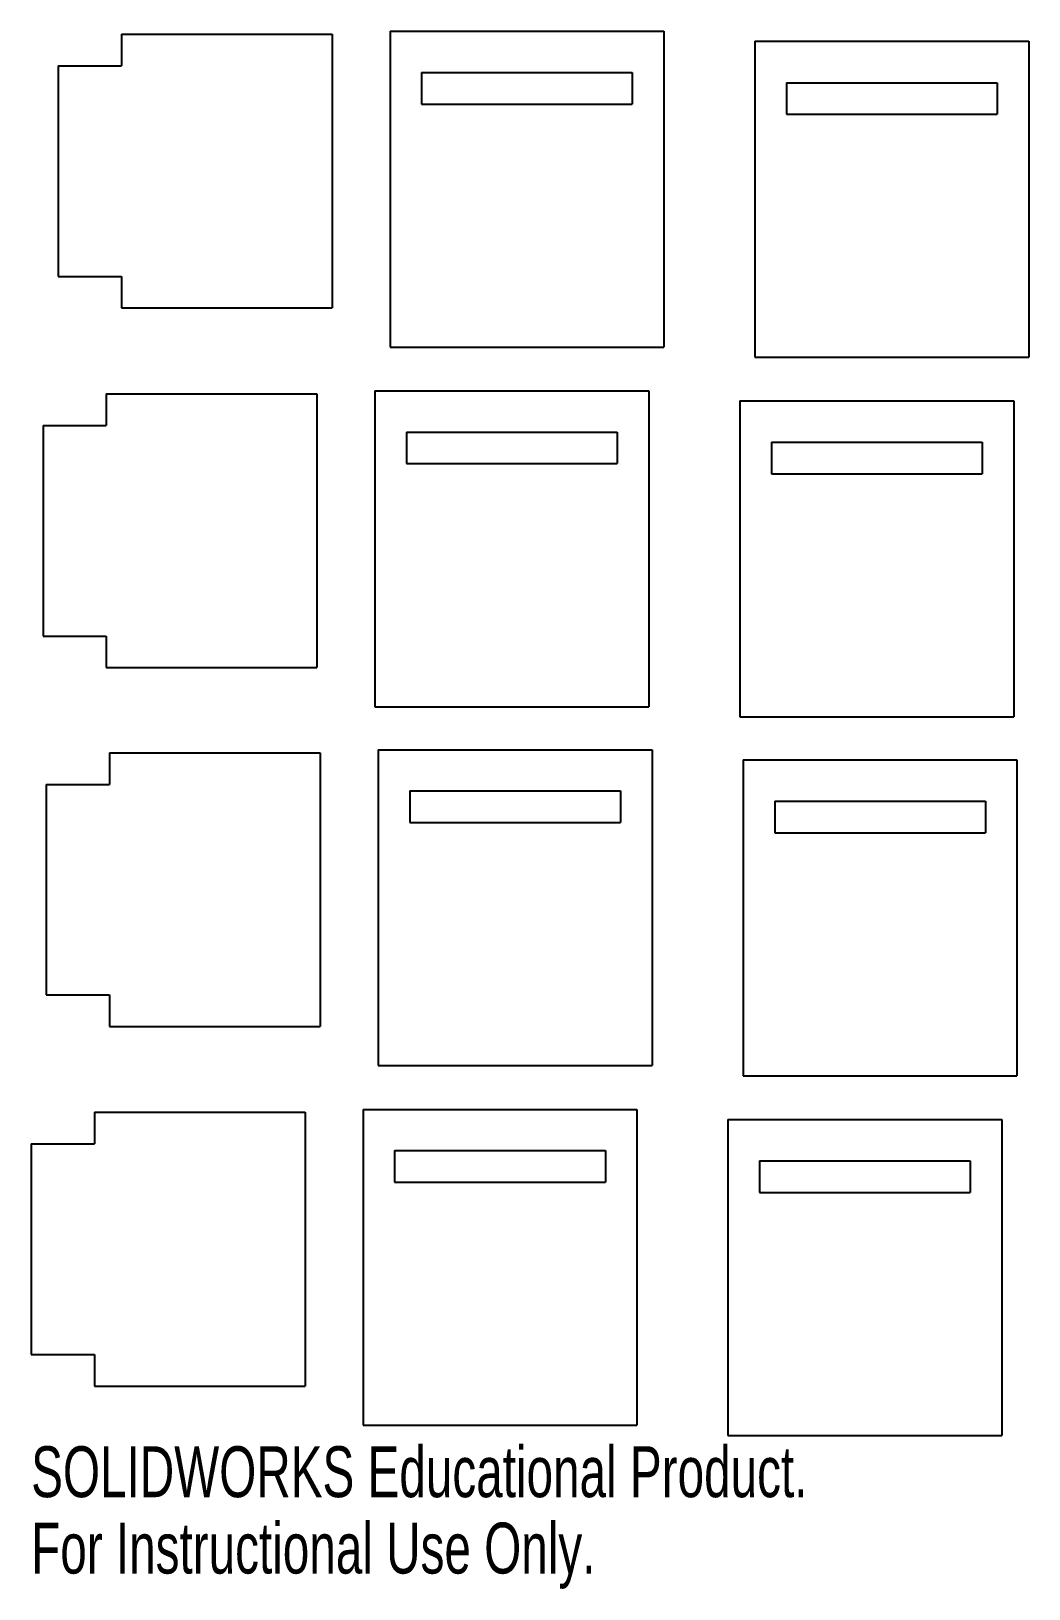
# Model space of a CAD drawing. Header units: millimetres. Extents: x -56 to 38, y -109 to 38.
import ezdxf

# ---------------------------------------------------------------- set-up
doc = ezdxf.new("R2010")
doc.units = ezdxf.units.MM
doc.styles.add('SLDTEXTSTYLE0', font='TXT', dxfattribs={"width": 0.7})

msp = doc.modelspace()

# ---------------------------------------------------------------- linework, layer by layer
at = {"color": 7, "linetype": 'Continuous'}
for p, q in [((-22.28, 38.5), (3.72, 38.5)), ((-22.28, 38.5), (-22.28, 8.5)), ((3.72, 38.5), (3.72, 8.5)), ((-47.78, 38.21), (-27.78, 38.21)), ((-47.78, 38.21), (-47.78, 35.21)), ((-27.78, 38.21), (-27.78, 12.21)), ((12.35, 37.53), (38.35, 37.53)), ((12.35, 37.53), (12.35, 7.53)), ((38.35, 37.53), (38.35, 7.53)), ((-53.78, 35.21), (-47.78, 35.21)), ((-53.78, 35.21), (-53.78, 15.21)), ((-27.78, 35.21), (-27.78, 15.21)), ((-19.28, 34.57), (0.72, 34.57)), ((-19.28, 34.57), (-19.28, 31.57)), ((0.72, 34.57), (0.72, 31.57)), ((15.35, 33.6), (35.35, 33.6)), ((15.35, 33.6), (15.35, 30.6)), ((35.35, 33.6), (35.35, 30.6)), ((-19.28, 31.57), (0.72, 31.57)), ((15.35, 30.6), (35.35, 30.6)), ((-53.78, 15.21), (-47.78, 15.21)), ((-47.78, 15.21), (-47.78, 12.21)), ((-47.78, 12.21), (-27.78, 12.21)), ((-22.28, 8.5), (3.72, 8.5)), ((12.35, 7.53), (38.35, 7.53)), ((-49.21, 4.06), (-29.21, 4.06)), ((-49.21, 4.06), (-49.21, 1.06)), ((-29.21, 4.06), (-29.21, -21.94)), ((-23.71, 4.35), (2.29, 4.35)), ((-23.71, 4.35), (-23.71, -25.65)), ((2.29, 4.35), (2.29, -25.65)), ((10.92, 3.38), (36.92, 3.38)), ((10.92, 3.38), (10.92, -26.62)), ((36.92, 3.38), (36.92, -26.62)), ((-55.21, 1.06), (-49.21, 1.06)), ((-55.21, 1.06), (-55.21, -18.94)), ((-29.21, 1.06), (-29.21, -18.94)), ((-20.71, 0.43), (-0.71, 0.43)), ((-20.71, 0.43), (-20.71, -2.57)), ((-0.71, 0.43), (-0.71, -2.57)), ((13.92, -0.54), (33.92, -0.54)), ((13.92, -0.54), (13.92, -3.54)), ((33.92, -0.54), (33.92, -3.54)), ((-20.71, -2.57), (-0.71, -2.57)), ((13.92, -3.54), (33.92, -3.54)), ((-55.21, -18.94), (-49.21, -18.94)), ((-49.21, -18.94), (-49.21, -21.94)), ((-49.21, -21.94), (-29.21, -21.94)), ((-23.71, -25.65), (2.29, -25.65)), ((10.92, -26.62), (36.92, -26.62)), ((-48.9, -30.02), (-28.9, -30.02)), ((-48.9, -30.02), (-48.9, -33.02)), ((-28.9, -30.02), (-28.9, -56.02)), ((-23.4, -29.73), (2.6, -29.73)), ((-23.4, -29.73), (-23.4, -59.73)), ((2.6, -29.73), (2.6, -59.73)), ((11.23, -30.7), (37.23, -30.7)), ((11.23, -30.7), (11.23, -60.7)), ((37.23, -30.7), (37.23, -60.7)), ((-54.9, -33.02), (-48.9, -33.02)), ((-54.9, -33.02), (-54.9, -53.02)), ((-28.9, -33.02), (-28.9, -53.02)), ((-20.4, -33.65), (-0.4, -33.65)), ((-20.4, -33.65), (-20.4, -36.65)), ((-0.4, -33.65), (-0.4, -36.65)), ((14.23, -34.62), (34.23, -34.62)), ((14.23, -34.62), (14.23, -37.62)), ((34.23, -34.62), (34.23, -37.62)), ((-20.4, -36.65), (-0.4, -36.65)), ((14.23, -37.62), (34.23, -37.62)), ((-54.9, -53.02), (-48.9, -53.02)), ((-48.9, -53.02), (-48.9, -56.02)), ((-48.9, -56.02), (-28.9, -56.02)), ((-23.4, -59.73), (2.6, -59.73)), ((11.23, -60.7), (37.23, -60.7)), ((-50.34, -64.16), (-30.34, -64.16)), ((-50.34, -64.16), (-50.34, -67.16)), ((-30.34, -64.16), (-30.34, -90.16)), ((-24.84, -63.88), (1.16, -63.88)), ((-24.84, -63.88), (-24.84, -93.88)), ((1.16, -63.88), (1.16, -93.88)), ((9.79, -64.85), (35.79, -64.85)), ((9.79, -64.85), (9.79, -94.85)), ((35.79, -64.85), (35.79, -94.85)), ((-56.34, -67.16), (-50.34, -67.16)), ((-56.34, -67.16), (-56.34, -87.16)), ((-30.34, -67.16), (-30.34, -87.16)), ((-21.84, -67.8), (-1.84, -67.8)), ((-21.84, -67.8), (-21.84, -70.8)), ((-1.84, -67.8), (-1.84, -70.8)), ((12.79, -68.77), (32.79, -68.77)), ((12.79, -68.77), (12.79, -71.77)), ((32.79, -68.77), (32.79, -71.77)), ((-21.84, -70.8), (-1.84, -70.8)), ((12.79, -71.77), (32.79, -71.77)), ((-56.34, -87.16), (-50.34, -87.16)), ((-50.34, -87.16), (-50.34, -90.16)), ((-50.34, -90.16), (-30.34, -90.16)), ((-24.84, -93.88), (1.16, -93.88)), ((9.79, -94.85), (35.79, -94.85))]:
    msp.add_line(p, q, dxfattribs=at)

# ---------------------------------------------------------------- texts
at = {"color": 7, "linetype": 'Continuous', "char_height": 4.8336, "attachment_point": 1, "style": 'SLDTEXTSTYLE0'}
for s, insert in [('SOLIDWORKS Educational Product.', (-56.34, -95.87)), ('For Instructional Use Only.', (-56.34, -103.12))]:
    msp.add_mtext(s, dxfattribs=dict(at, insert=insert))

doc.saveas('drawing.dxf')
